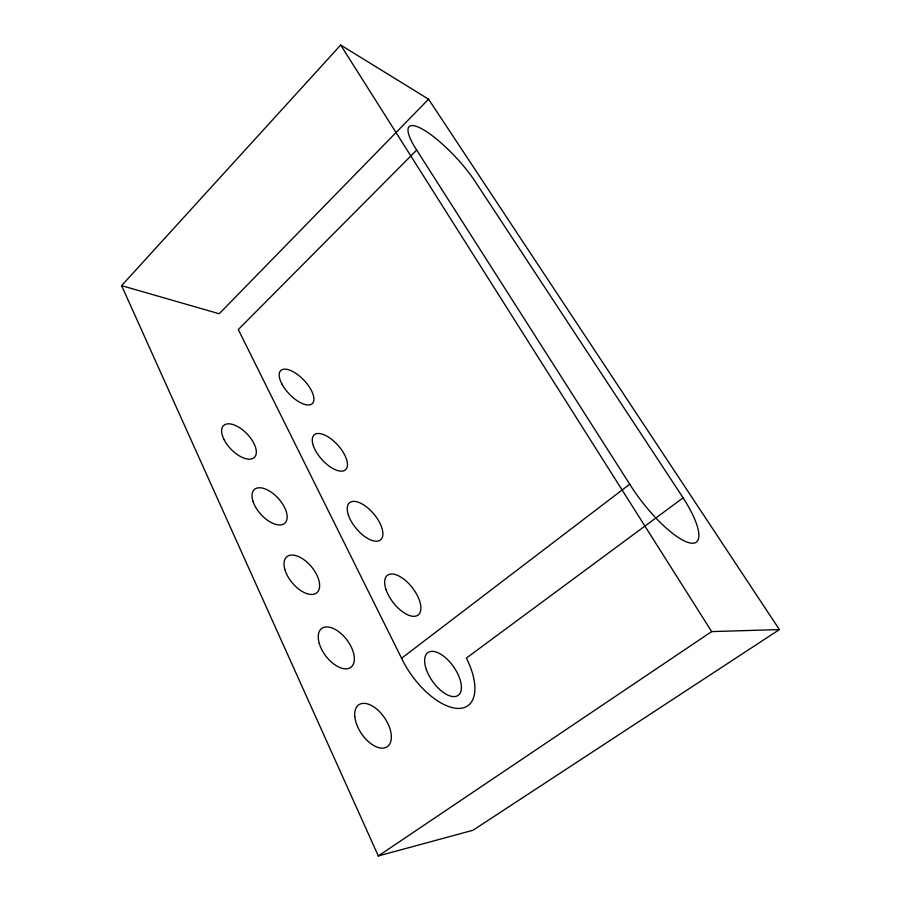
<?xml version="1.0" encoding="UTF-8"?>
<svg xmlns="http://www.w3.org/2000/svg" width="901" height="901" viewBox="0 0 901 901"><rect width="100%" height="100%" fill="white"/><g stroke="black" fill="none" stroke-linecap="round" stroke-linejoin="round"><path stroke-width="1.35" d="M121.612 285.651L340.691 45.05L428.561 99.189L779.388 629.585L472.98 830.272L378.319 855.95L121.612 285.651L219.213 313.751L428.561 99.189M416.701 150.062L238.292 329.541L401.576 658.259A57.202 27.92 54.2 0 0 458.586 708.434A57.202 27.92 54.2 0 0 466.391 658.079L683.116 497.848L474.545 180.56A53.959 13.076 46.9 0 0 421.353 128.561A53.959 13.076 46.9 0 0 416.701 150.062L629.731 484.209A63.397 17.84 51.7 0 0 689.197 542.774A63.397 17.84 51.7 0 0 683.116 497.848M401.576 658.259L629.731 484.209M378.319 855.95L711.655 631.601L779.388 629.585M340.691 45.05L711.655 631.601M354.791 716.543A25.341 13.999 55.9 0 0 383.803 748.044A25.341 13.999 55.9 0 0 380.481 712.668A25.341 13.999 55.9 0 0 354.791 716.543M319.236 643.348A24.282 13.267 52.9 0 0 349.982 667.866A24.282 13.267 52.9 0 0 339.7 632.446A24.282 13.267 52.9 0 0 319.236 643.348M284.817 569.387A23.426 12.535 50.2 0 0 314.945 593.872A23.426 12.535 50.2 0 0 305.721 561.053A23.426 12.535 50.2 0 0 284.817 569.387M252.854 500.979A22.728 11.814 47.8 0 0 282.677 524.472A22.728 11.814 47.8 0 0 273.172 493.602A22.728 11.814 47.8 0 0 252.854 500.979M281.833 383.871A22.84 10.069 46.3 0 0 311.904 403.941A22.84 10.069 46.3 0 0 295.9 373.386A22.84 10.069 46.3 0 0 281.833 383.871M223.842 439.204A22.165 11.105 45.9 0 0 253.913 457.821A22.165 11.105 45.9 0 0 239.182 427.457A22.165 11.105 45.9 0 0 223.842 439.204M313.447 446.04A23.449 10.733 48 0 0 343.574 470.863A23.449 10.733 48 0 0 332.548 440.071A23.449 10.733 48 0 0 313.447 446.04M348.372 515.012A24.192 11.42 50 0 0 378.87 540.814A24.192 11.42 50 0 0 367.968 508.063A24.192 11.42 50 0 0 348.372 515.012M386.067 589.727A25.093 12.118 52.2 0 0 417.186 615.597A25.093 12.118 52.2 0 0 405.067 580.131A25.093 12.118 52.2 0 0 386.067 589.727M426.342 669.533A26.219 12.805 54.7 0 0 458.08 695.426A26.219 12.805 54.7 0 0 444.61 656.964A26.219 12.805 54.7 0 0 426.342 669.533"/></g></svg>
